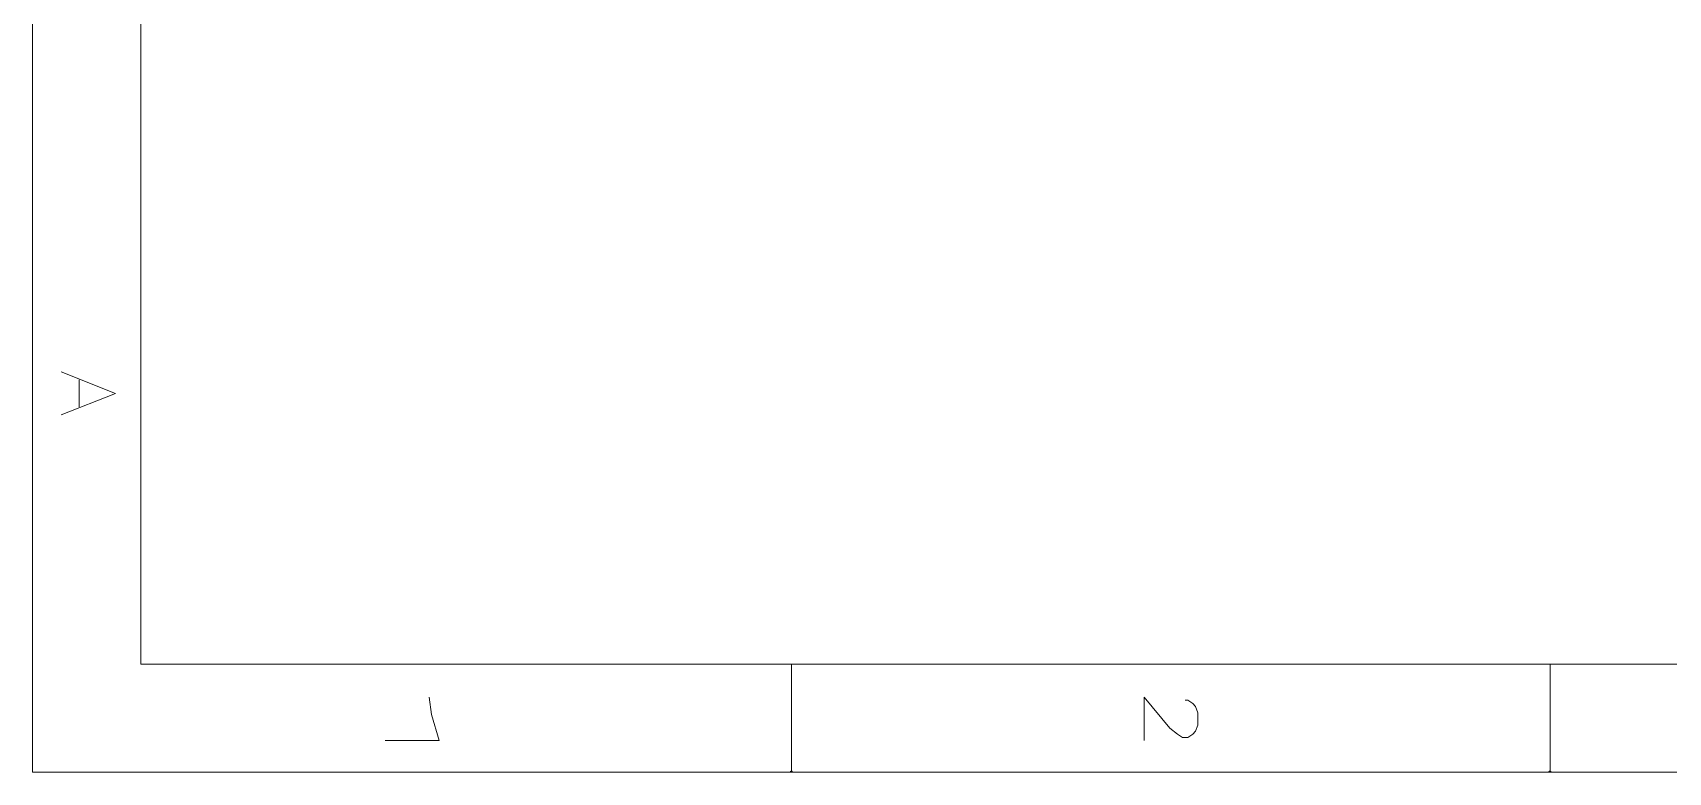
# Model space of a CAD drawing. Header units: millimetres. Extents: x -66 to 230, y -62 to 358.
# Drawn here: x -66.4 to 84.4, y -61.9 to 6.3 of the extents above; entities that cross this region are included whole.
import ezdxf

# ---------------------------------------------------------------- set-up
doc = ezdxf.new("R2010")
doc.units = ezdxf.units.MM

msp = doc.modelspace()

# ---------------------------------------------------------------- hatches: boundary and pattern name
h = msp.add_hatch(color=0)
h.dxf.hatch_style = 2
h.paths.add_polyline_path([(3.36, -61.88), (3.39, -61.76), (3.52, -61.72), (3.64, -61.76), (3.67, -61.88)])
h = msp.add_hatch(color=0)
h.dxf.hatch_style = 2
h.paths.add_polyline_path([(73.32, -61.88), (73.35, -61.76), (73.48, -61.72), (73.6, -61.76), (73.63, -61.88)])

# ---------------------------------------------------------------- linework, layer by layer
at = {"color": 0, "lineweight": 0}
for points in [[(-66.45, 357.92), (-66.45, -61.88)], [(-56.48, 347.96), (-56.48, -51.91)], [(-56.48, 48.05), (-56.48, -51.91)], [(-63.82, -24.94), (-58.82, -26.94), (-63.82, -28.92)], [(-62.16, -25.68), (-62.16, -28.18)], [(-56.48, -51.91), (220.41, -51.91)], [(-0.5, -51.91), (-56.48, -51.91)], [(3.52, -51.91), (3.52, -61.88)], [(73.48, -51.91), (73.48, -61.88)], [(-29.88, -54.94), (-29.66, -56.54), (-28.95, -58.95), (-33.95, -58.95)], [(39.84, -55.24), (40.09, -55.24), (40.55, -55.52), (40.8, -55.8), (41.01, -56.39), (41.01, -57.53), (40.8, -58.08), (40.55, -58.36), (40.09, -58.67), (39.59, -58.67), (39.13, -58.36), (38.42, -57.81), (36.04, -54.94), (36.04, -58.95)], [(-66.45, -61.88), (230.38, -61.88)], [(-66.45, -61.88), (230.38, -61.88)]]:
    msp.add_lwpolyline(points, dxfattribs=at)

doc.saveas('drawing.dxf')
